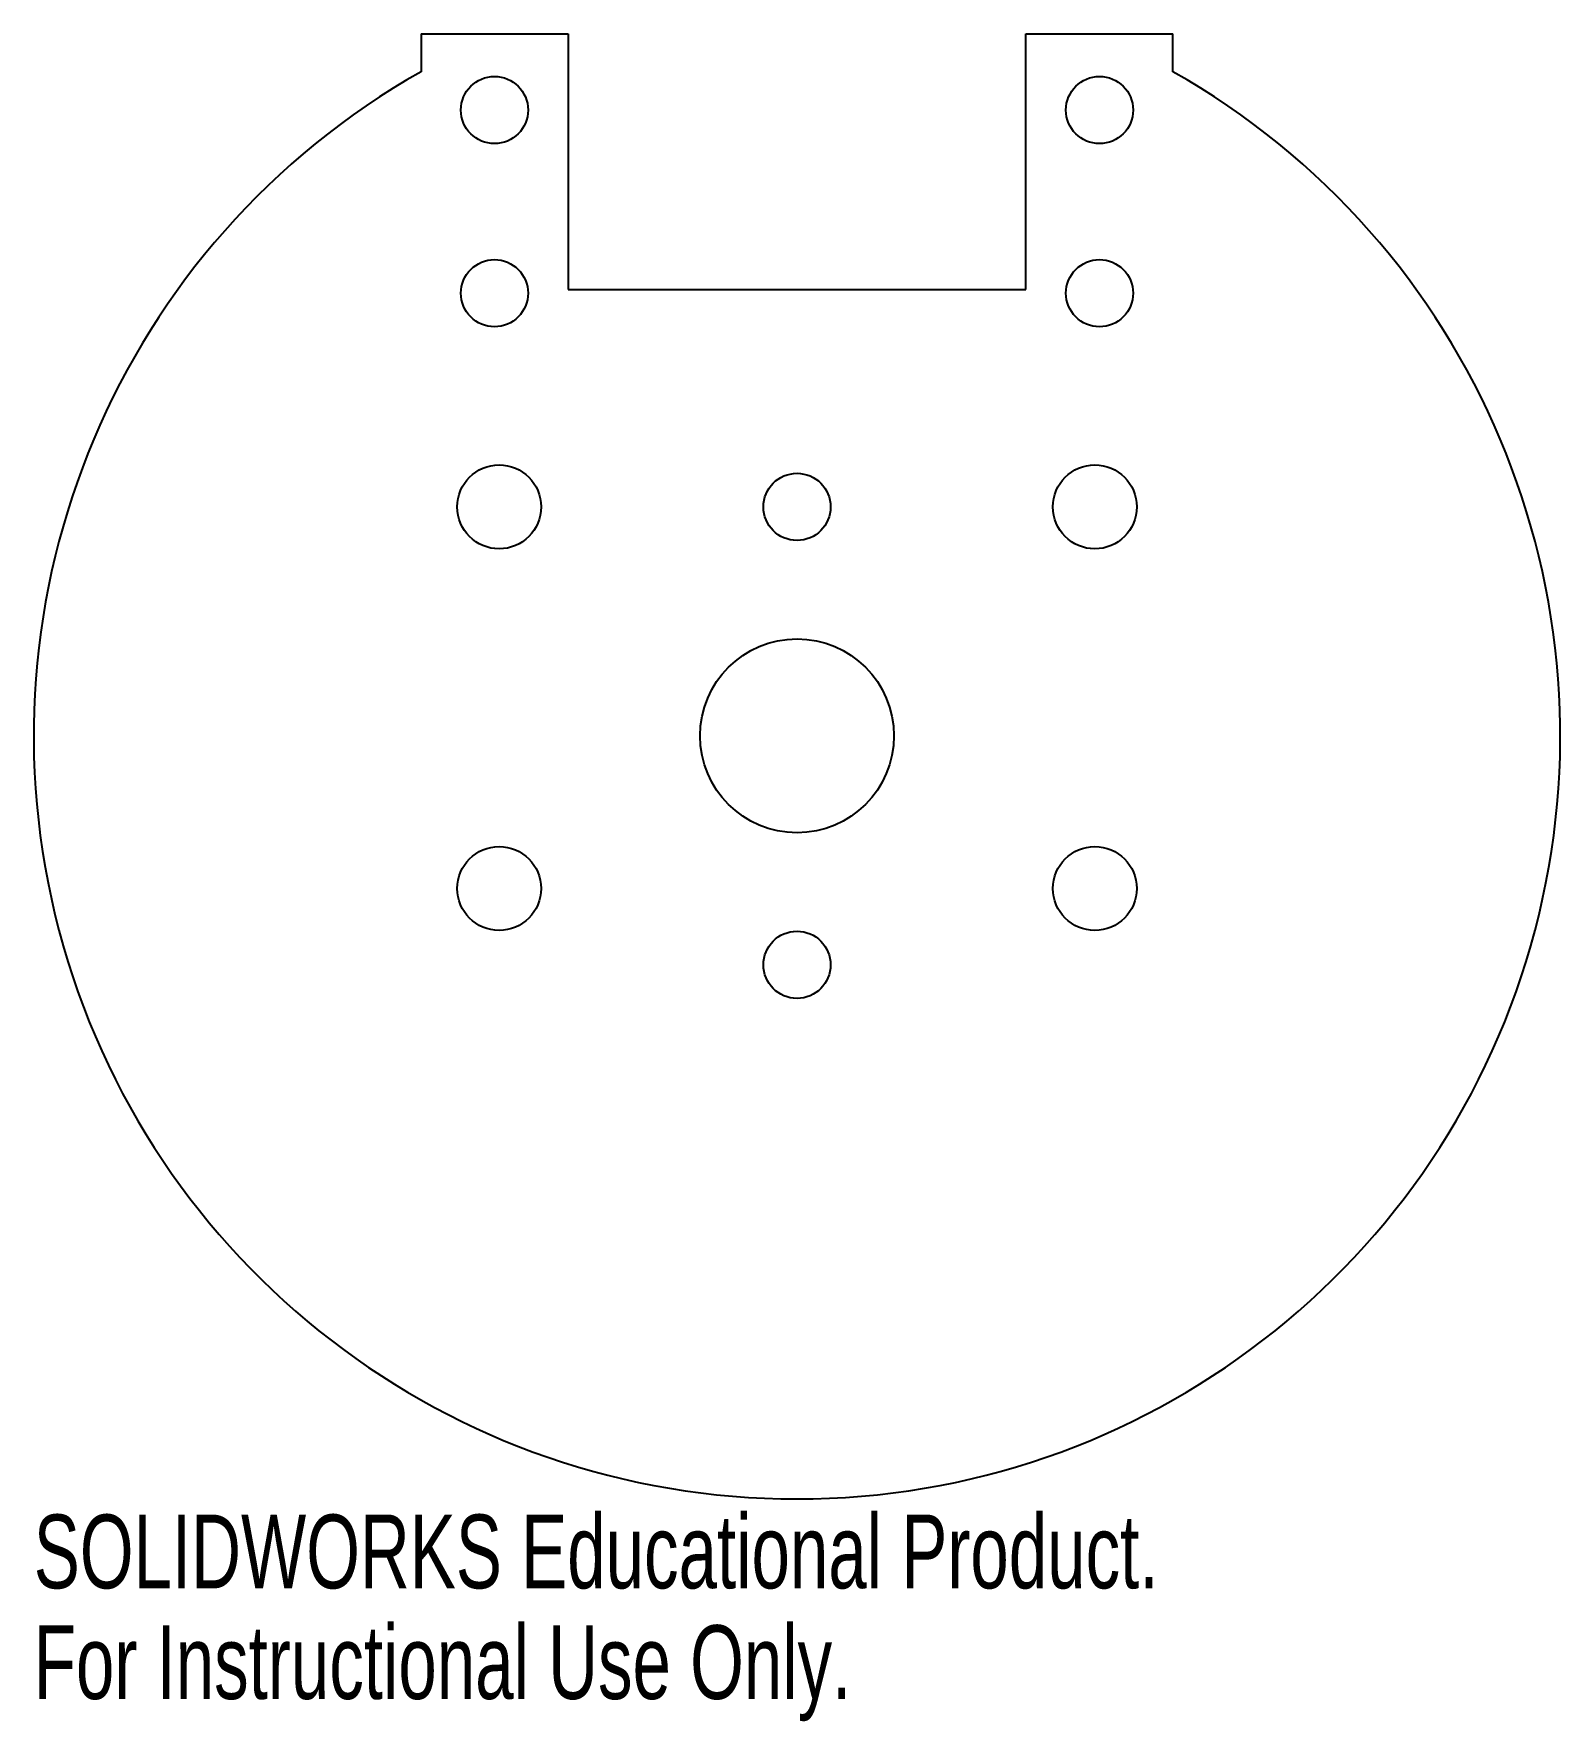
# Model space of a CAD drawing. Header units: millimetres. Extents: x -50 to 50, y -65 to 46.
import ezdxf

# ---------------------------------------------------------------- set-up
doc = ezdxf.new("R2010")
doc.units = ezdxf.units.MM
doc.styles.add('SLDTEXTSTYLE0', font='TXT', dxfattribs={"width": 0.7})

msp = doc.modelspace()

# ---------------------------------------------------------------- linework, layer by layer
at = {"color": 7, "linetype": 'Continuous', "lineweight": 25}
for p, q in [((-24.63, 46), (-15, 46)), ((-24.63, 46), (-24.63, 43.51)), ((-15, 46), (-15, 29.25)), ((15, 46), (24.63, 46)), ((15, 29.25), (15, 46)), ((24.63, 43.51), (24.63, 46)), ((-15, 29.25), (15, 29.25))]:
    msp.add_line(p, q, dxfattribs=at)
for centre, radius in [((-19.82, 41), 2.2), ((19.82, 41), 2.2), ((-19.82, 29), 2.2), ((19.82, 29), 2.2), ((-19.51, 15), 2.75), ((19.51, 15), 2.75), ((0, 15), 2.2), ((0, 0), 6.35), ((-19.51, -10), 2.75), ((19.51, -10), 2.75), ((0, -15), 2.2)]:
    msp.add_circle(centre, radius, dxfattribs=at)
msp.add_arc((0, 0), 50, 119.5116, 60.4884, dxfattribs=at)

# ---------------------------------------------------------------- texts
at = {"color": 7, "linetype": 'Continuous', "char_height": 4.8336, "attachment_point": 1, "style": 'SLDTEXTSTYLE0'}
for s, insert in [('SOLIDWORKS Educational Product.', (-50, -51.02)), ('For Instructional Use Only.', (-50, -58.27))]:
    msp.add_mtext(s, dxfattribs=dict(at, insert=insert))

doc.saveas('drawing.dxf')
